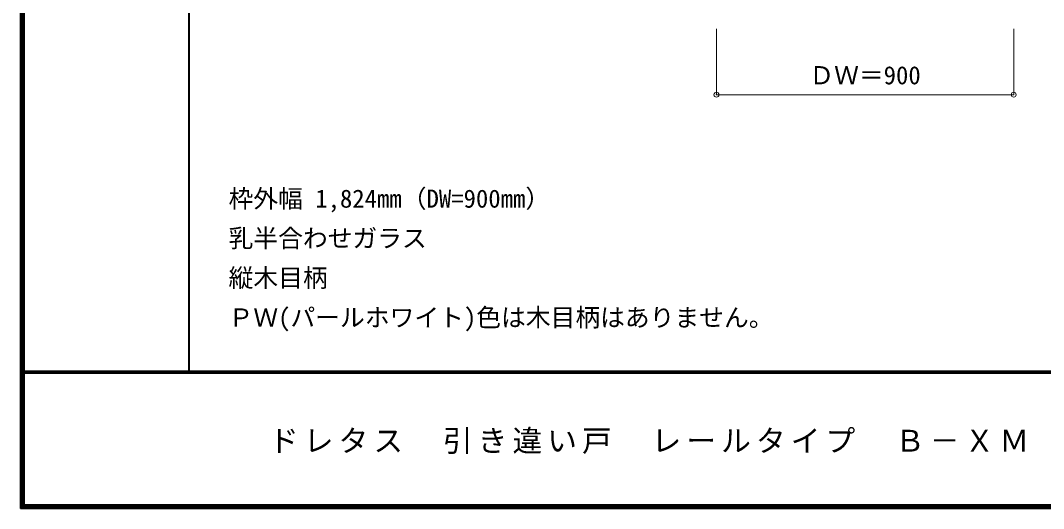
# Model space of a CAD drawing. Units: millimetres, scale not verified. Extents: x -6000 to 5700, y -4307 to 4175.
# Drawn here: x -6000 to -2903, y -4205 to -2726 of the extents above; entities that cross this region are included whole.
import ezdxf
from ezdxf.enums import TextEntityAlignment as Align

# ---------------------------------------------------------------- set-up
doc = ezdxf.new("R2010")
doc.units = ezdxf.units.MM
doc.header["$LTSCALE"] = 30
doc.header["$PDMODE"] = 32
doc.header["$PDSIZE"] = 15
for name, color, linetype, lineweight in [('0-A_文字', 7, 'Continuous', 18), ('0-B_寸法', 4, 'Continuous', 9), ('F-1_枠', 6, 'Continuous', 40), ('F-A_文字', 7, 'Continuous', 18)]:
    doc.layers.add(name, color=color, linetype=linetype, lineweight=lineweight)
doc.styles.add('ＭＳ ゴシック', font='')
doc.styles.get('ＭＳ ゴシック').set_extended_font_data('MS Gothic')

msp = doc.modelspace()

# ---------------------------------------------------------------- linework, layer by layer
at = {"layer": '0-B_寸法'}
for p, q in [((-3893, -2951.25), (-3893, -2751.25)), ((-2993, -2951.25), (-2993, -2751.25)), ((-3893, -2951.25), (-2993, -2951.25))]:
    msp.add_line(p, q, dxfattribs=at)
at = {"layer": '0-B_寸法', "color": 7}
for p in [(-3893, -2951.25), (-2993, -2951.25)]:
    msp.add_point(p, dxfattribs=at)
at = {"layer": 'F-1_枠'}
for p, q in [((-6000, 4175), (-6000, -4205)), ((-5995, 4175), (-5995, -4205)), ((-5990, 4175), (-5990, -4205)), ((-5490, 4175), (-5490, -3790)), ((5700, -3790), (-6000, -3790)), ((5700, -3795), (-6000, -3795)), ((5700, -4195), (-6000, -4195)), ((5700, -4200), (-6000, -4200)), ((5700, -4205), (-6000, -4205))]:
    msp.add_line(p, q, dxfattribs=at)

# ---------------------------------------------------------------- texts
at = {"layer": '0-A_文字', "style": 'ＭＳ ゴシック'}
for s, p in [('枠外幅 1,824mm（DW=900mm）', (-5370, -3310)), ('乳半合わせガラス', (-5370, -3430)), ('縦木目柄', (-5370, -3550)), ('ＰＷ(パールホワイト)色は木目柄はありません。', (-5370, -3670))]:
    msp.add_text(s, height=54.99, dxfattribs=at).set_placement(p, align=Align.BOTTOM_LEFT)
at = {"layer": '0-B_寸法', "color": 7, "style": 'ＭＳ ゴシック'}
msp.add_text('ＤＷ＝900', height=54.99, dxfattribs=at).set_placement((-3611.75, -2936.25), align=Align.BOTTOM_LEFT)
at = {"layer": 'F-A_文字', "insert": (-5247.55, -4040), "char_height": 65.98, "attachment_point": 7, "style": 'ＭＳ ゴシック'}
msp.add_mtext('\\T1.17;ドレタス\u3000引き違い戸\u3000レールタイプ\u3000Ｂ－ＸＭ', dxfattribs=at)

doc.saveas('drawing.dxf')
